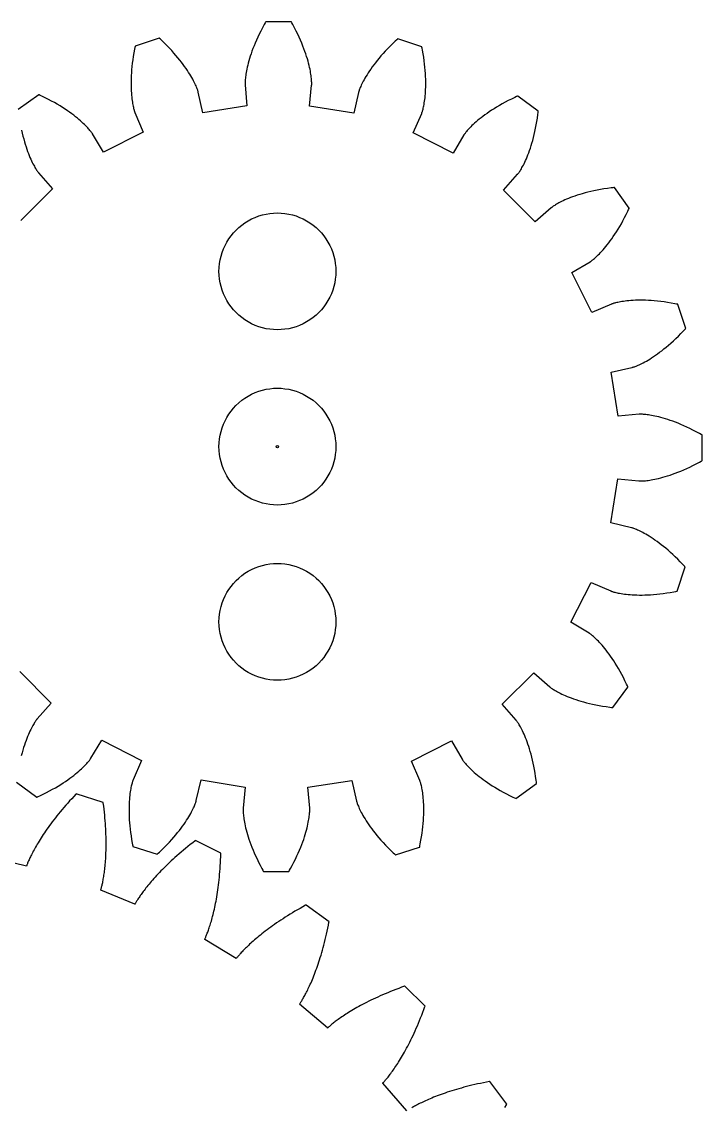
# Model space of a CAD drawing. Extents: x 1 to 210, y 26 to 294.
# Drawn here: x 151.6 to 209.9, y 173.9 to 266.9 of the extents above; entities that cross this region are included whole.
import ezdxf

# ---------------------------------------------------------------- set-up
doc = ezdxf.new("R2010")
doc.units = 0
for name, color, linetype in [('center', 7, 'CONTINUOUS'), ('circles', 7, 'CONTINUOUS'), ('gears', 7, 'CONTINUOUS')]:
    doc.layers.add(name, color=color, linetype=linetype)

msp = doc.modelspace()

# ---------------------------------------------------------------- linework, layer by layer
at = {"layer": 'center', "color": 7}
msp.add_lwpolyline([(173.623235, 230.489426)], close=True, dxfattribs=at)
for points in [[(173.430925, 230.489426), (173.430925, 230.542531), (173.473975, 230.585581), (173.52708, 230.585581)], [(173.52708, 230.393271), (173.473975, 230.393271), (173.430925, 230.436321), (173.430925, 230.489426)], [(173.52708, 230.585581), (173.580185, 230.585581), (173.623235, 230.542531), (173.623235, 230.489426)], [(173.623235, 230.489426), (173.623235, 230.436321), (173.580185, 230.393271), (173.52708, 230.393271)]]:
    msp.add_open_spline(points, degree=3, dxfattribs=at)
at = {"layer": 'circles', "color": 7}
for points in [[(178.5276, 245.488892)], [(178.52708, 230.489426)], [(178.5276, 215.488892)]]:
    msp.add_lwpolyline(points, close=True, dxfattribs=at)
for points in [[(171.0276, 249.819019), (172.574605, 250.712183), (174.480595, 250.712183), (176.0276, 249.819019)], [(168.5276, 245.488892), (168.5276, 247.27522), (169.480595, 248.925855), (171.0276, 249.819019)], [(176.0276, 249.819019), (177.574605, 248.925855), (178.5276, 247.27522), (178.5276, 245.488892)], [(171.0276, 241.158765), (169.480595, 242.051929), (168.5276, 243.702564), (168.5276, 245.488892)], [(178.5276, 245.488892), (178.5276, 243.702564), (177.574605, 242.051929), (176.0276, 241.158765)], [(176.0276, 241.158765), (174.480595, 240.265601), (172.574605, 240.265601), (171.0276, 241.158765)], [(171.02708, 234.819553), (172.574085, 235.712717), (174.480075, 235.712717), (176.02708, 234.819553)], [(168.52708, 230.489426), (168.52708, 232.275754), (169.480075, 233.926389), (171.02708, 234.819553)], [(176.02708, 234.819553), (177.574085, 233.926389), (178.52708, 232.275754), (178.52708, 230.489426)], [(171.02708, 226.159299), (169.480075, 227.052463), (168.52708, 228.703098), (168.52708, 230.489426)], [(178.52708, 230.489426), (178.52708, 228.703098), (177.574085, 227.052463), (176.02708, 226.159299)], [(176.02708, 226.159299), (174.480075, 225.266135), (172.574085, 225.266135), (171.02708, 226.159299)], [(171.0276, 219.819019), (172.574605, 220.712183), (174.480595, 220.712183), (176.0276, 219.819019)], [(168.5276, 215.488892), (168.5276, 217.27522), (169.480595, 218.925855), (171.0276, 219.819019)], [(176.0276, 219.819019), (177.574605, 218.925855), (178.5276, 217.27522), (178.5276, 215.488892)], [(171.0276, 211.158765), (169.480595, 212.051929), (168.5276, 213.702564), (168.5276, 215.488892)], [(178.5276, 215.488892), (178.5276, 213.702564), (177.574605, 212.051929), (176.0276, 211.158765)], [(176.0276, 211.158765), (174.480595, 210.265601), (172.574605, 210.265601), (171.0276, 211.158765)]]:
    msp.add_open_spline(points, degree=3, dxfattribs=at)
at = {"layer": 'gears', "color": 1}
for points in [[(151.19449, 201.771627), (152.95056, 200.488407), (152.95087, 200.488207), (152.95136, 200.488447), (152.95236, 200.488997), (152.95736, 200.490997), (152.96636, 200.494997), (152.98516, 200.502997), (153.05966, 200.536997), (153.20672, 200.605097), (153.49276, 200.742147), (153.76795, 200.879887), (154.03219, 201.018037), (154.28572, 201.156227), (154.52846, 201.294187), (154.76075, 201.431577), (154.98256, 201.567977), (155.19381, 201.703107), (155.39497, 201.836657), (155.58584, 201.968327), (155.76674, 202.097897), (155.93779, 202.224857), (156.09904, 202.348967), (156.25078, 202.470137), (156.39302, 202.587687), (156.52603, 202.701687), (156.64991, 202.811627), (156.76483, 202.917377), (156.87117, 203.018517), (156.96897, 203.114917), (157.05837, 203.206317), (157.13967, 203.292217), (157.21317, 203.372517), (157.27877, 203.447117), (157.33707, 203.515517), (157.38827, 203.577717), (157.43237, 203.633217), (157.46977, 203.682117), (157.50067, 203.724117), (157.52537, 203.758817), (157.54407, 203.786117), (157.55717, 203.805817), (157.56517, 203.817817), (158.49656, 205.373897), (161.89625, 203.629927), (161.17552, 201.965687), (161.17052, 201.952387), (161.16252, 201.930287), (161.15112, 201.899187), (161.13732, 201.858787), (161.12122, 201.809187), (161.10332, 201.750287), (161.08382, 201.682087), (161.06322, 201.604387), (161.04152, 201.516987), (161.01932, 201.420087), (160.99682, 201.313557), (160.97432, 201.197397), (160.95242, 201.071457), (160.93102, 200.935887), (160.91092, 200.790557), (160.89212, 200.635497), (160.87512, 200.470657), (160.86002, 200.296247), (160.84732, 200.112047), (160.83732, 199.918187), (160.83032, 199.714717), (160.82732, 199.501847), (160.82765, 199.279347), (160.83165, 199.047437), (160.84065, 198.806237), (160.85415, 198.555647), (160.87265, 198.296007), (160.89655, 198.027267), (160.92615, 197.749507), (160.96175, 197.463047), (161.00365, 197.167817), (161.05225, 196.86393), (161.10785, 196.55171), (161.13835, 196.39248), (161.15425, 196.31208), (161.15825, 196.29178), (161.16025, 196.28148), (161.16125, 196.27648), (161.16157, 196.27548), (161.16171, 196.27483), (161.16203, 196.27463), (163.22863, 195.59682), (163.22892, 195.59676), (163.22948, 195.59729), (163.23037, 195.59816), (163.23437, 195.60216), (163.24237, 195.60916), (163.25757, 195.62306), (163.31807, 195.67836), (163.43686, 195.78865), (163.66659, 196.00734), (163.88566, 196.22337), (164.09429, 196.43639), (164.29267, 196.64617), (164.481, 196.85236), (164.65948, 197.054717), (164.82816, 197.252997), (164.98752, 197.446897), (165.13739, 197.635967), (165.27828, 197.820317), (165.41033, 197.999297), (165.53381, 198.172987), (165.64883, 198.340847), (165.75564, 198.502957), (165.85454, 198.658807), (165.94584, 198.808237), (166.02974, 198.951117), (166.10634, 199.087227), (166.17624, 199.216287), (166.23944, 199.338157), (166.29634, 199.452637), (166.34704, 199.559517), (166.39214, 199.658617), (166.43154, 199.749917), (166.46584, 199.833117), (166.49524, 199.908017), (166.51994, 199.974517), (166.54044, 200.032617), (166.55694, 200.081917), (166.56974, 200.122617), (166.57874, 200.154317), (166.58474, 200.177117), (166.58874, 200.190917), (166.9937, 201.958727), (170.76581, 201.350567), (170.59467, 199.545087), (170.59376, 199.530887), (170.59276, 199.507187), (170.59176, 199.474087), (170.59113, 199.431487), (170.5913, 199.379287), (170.5923, 199.317887), (170.5953, 199.246887), (170.5993, 199.166487), (170.6053, 199.076687), (170.6143, 198.977687), (170.6258, 198.869517), (170.6405, 198.752027), (170.6584, 198.625507), (170.6801, 198.490047), (170.7057, 198.345457), (170.7358, 198.192237), (170.7705, 198.030277), (170.8101, 197.859647), (170.8551, 197.680597), (170.9056, 197.493157), (170.962, 197.297677), (171.0247, 197.094107), (171.0937, 196.88262), (171.1695, 196.66341), (171.2525, 196.43673), (171.3427, 196.2026), (171.4406, 195.96135), (171.54642, 195.71319), (171.66041, 195.4582), (171.78277, 195.19666), (171.91397, 194.92896), (172.05402, 194.65497), (172.20336, 194.3752), (172.28156, 194.23311), (172.32146, 194.16161), (172.33156, 194.14371), (172.33656, 194.13471), (172.33956, 194.13071), (172.34021, 194.12971), (172.34048, 194.1291), (172.34077, 194.12902), (174.51577, 194.12302), (174.51613, 194.12324), (174.51643, 194.12371), (174.51699, 194.12465), (174.51999, 194.12965), (174.52499, 194.13865), (174.53519, 194.15645), (174.57549, 194.22765), (174.65449, 194.36931), (174.80529, 194.64831), (174.94698, 194.92135), (175.07954, 195.18856), (175.20336, 195.44934), (175.31887, 195.70366), (175.426, 195.95123), (175.5252, 196.192), (175.6168, 196.42551), (175.701, 196.65183), (175.7781, 196.8706), (175.8484, 197.081607), (175.912, 197.284897), (175.9695, 197.480177), (176.021, 197.667217), (176.067, 197.845977), (176.1076, 198.016337), (176.1432, 198.178267), (176.1741, 198.331277), (176.2006, 198.475587), (176.2231, 198.611127), (176.2417, 198.737567), (176.257, 198.854847), (176.269, 198.962997), (176.278, 199.061997), (176.285, 199.151697), (176.29, 199.232097), (176.293, 199.302997), (176.294, 199.364497), (176.29441, 199.416497), (176.29394, 199.459097), (176.29306, 199.492197), (176.29206, 199.515797), (176.29109, 199.529897), (176.13006, 201.336327), (179.90544, 201.923607), (180.30057, 200.153597), (180.30357, 200.139897), (180.30957, 200.116997), (180.31857, 200.085197), (180.33107, 200.044497), (180.34727, 199.994997), (180.36747, 199.936897), (180.39187, 199.870197), (180.42087, 199.794997), (180.45467, 199.711697), (180.49367, 199.620197), (180.53807, 199.520897), (180.58827, 199.413657), (180.64447, 199.298927), (180.70697, 199.176787), (180.77597, 199.047297), (180.85187, 198.910797), (180.93497, 198.767377), (181.02537, 198.617437), (181.12347, 198.461087), (181.22947, 198.298367), (181.34353, 198.129867), (181.46593, 197.955627), (181.59704, 197.775737), (181.73687, 197.590767), (181.88583, 197.400757), (182.04397, 197.206047), (182.21166, 197.006807), (182.38894, 196.80348), (182.57616, 196.59628), (182.77343, 196.38536), (182.9808, 196.17113), (183.19871, 195.95396), (183.42714, 195.734), (183.54543, 195.62309), (183.60553, 195.56739), (183.62073, 195.55349), (183.62773, 195.54649), (183.63173, 195.54349), (183.63261, 195.5426), (183.63311, 195.54217), (183.63339, 195.54209), (185.70381, 196.20855), (185.70404, 196.20874), (185.70418, 196.20931), (185.7044, 196.21029), (185.7054, 196.21529), (185.7074, 196.22539), (185.7114, 196.24559), (185.7278, 196.32599), (185.7591, 196.48493), (185.8163, 196.79685), (185.8666, 197.100447), (185.9101, 197.395497), (185.9473, 197.681817), (185.9785, 197.959317), (186.0039, 198.227967), (186.0239, 198.487527), (186.0388, 198.737937), (186.049, 198.979047), (186.055, 199.211017), (186.057, 199.433397), (186.055, 199.646387), (186.049, 199.849947), (186.04, 200.043707), (186.0284, 200.228047), (186.0144, 200.402607), (185.9982, 200.567487), (185.9804, 200.722637), (185.9609, 200.868067), (185.9404, 201.003777), (185.9192, 201.129837), (185.8974, 201.246167), (185.8755, 201.352827), (185.8538, 201.449727), (185.8326, 201.537127), (185.8124, 201.615027), (185.7933, 201.683427), (185.7757, 201.742327), (185.76, 201.792027), (185.7464, 201.832327), (185.7354, 201.863627), (185.7274, 201.885727), (185.7224, 201.898927), (185.01099, 203.567167), (188.42013, 205.292347), (189.34297, 203.731087), (189.35097, 203.718987), (189.36377, 203.699087), (189.38237, 203.671687), (189.40697, 203.636887), (189.43767, 203.594787), (189.47477, 203.545787), (189.51857, 203.489887), (189.56927, 203.427487), (189.62717, 203.358587), (189.69257, 203.283687), (189.76557, 203.202787), (189.84637, 203.116487), (189.93537, 203.024687), (190.03267, 202.927787), (190.13835, 202.825997), (190.25277, 202.719657), (190.37601, 202.609067), (190.50842, 202.494387), (190.64994, 202.375927), (190.80104, 202.254057), (190.96155, 202.128847), (191.13188, 202.000967), (191.31213, 201.870557), (191.50227, 201.737737), (191.70257, 201.603117), (191.91329, 201.466757), (192.13418, 201.329147), (192.36574, 201.190537), (192.60774, 201.051267), (192.86052, 200.911687), (193.12401, 200.772067), (193.3984, 200.632847), (193.68365, 200.494147), (193.83038, 200.425247), (193.90478, 200.390947), (193.92358, 200.382947), (193.93258, 200.378947), (193.93758, 200.375947), (193.93858, 200.375397), (193.93918, 200.375127), (193.93941, 200.375307), (195.70256, 201.648877), (195.70278, 201.649057), (195.70277, 201.649737), (195.70258, 201.650737), (195.70196, 201.655737), (195.70096, 201.665937), (195.69896, 201.686437), (195.68996, 201.767837), (195.67056, 201.928737), (195.62856, 202.243057), (195.58256, 202.547277), (195.53296, 202.841307), (195.47976, 203.125197), (195.42376, 203.398697), (195.36486, 203.662057), (195.30366, 203.915007), (195.24046, 204.157907), (195.17556, 204.390397), (195.10926, 204.612667), (195.04196, 204.824697), (194.97416, 205.026557), (194.90586, 205.218297), (194.83766, 205.400017), (194.76966, 205.571627), (194.70236, 205.733367), (194.63606, 205.885147), (194.57106, 206.027197), (194.50766, 206.159557), (194.44626, 206.282337), (194.38706, 206.395597), (194.33036, 206.499547), (194.27666, 206.594247), (194.22596, 206.679647), (194.17886, 206.756347), (194.13556, 206.824247), (194.09616, 206.883347), (194.06126, 206.934047), (194.03096, 206.976347), (194.00556, 207.010547), (193.98546, 207.036847), (193.97066, 207.055347), (193.96166, 207.066447), (192.76955, 208.433127), (195.47872, 211.127387), (196.83892, 209.927667), (196.84972, 209.918667), (196.86822, 209.903867), (196.89432, 209.883567), (196.92832, 209.857967), (196.97052, 209.827567), (197.02092, 209.792267), (197.07992, 209.752667), (197.14742, 209.708867), (197.22382, 209.661267), (197.30912, 209.610167), (197.40352, 209.555867), (197.50709, 209.498667), (197.62009, 209.438767), (197.74253, 209.376567), (197.87448, 209.312467), (198.01619, 209.246667), (198.16752, 209.179667), (198.32887, 209.111467), (198.50012, 209.042567), (198.6815, 208.973267), (198.8728, 208.903867), (199.07431, 208.834767), (199.28598, 208.766467), (199.50791, 208.698867), (199.74009, 208.632767), (199.9825, 208.568067), (200.23517, 208.505467), (200.49818, 208.445167), (200.77143, 208.387567), (201.05499, 208.332867), (201.34868, 208.281467), (201.65263, 208.233767), (201.9668, 208.190167), (202.12759, 208.169467), (202.20899, 208.159467), (202.22929, 208.157467), (202.23959, 208.156467), (202.24459, 208.155857), (202.24559, 208.155727), (202.24626, 208.155737), (202.24649, 208.155917), (203.52972, 209.911997), (203.52991, 209.912307), (203.52967, 209.912797), (203.52911, 209.913797), (203.52711, 209.917797), (203.52311, 209.927797), (203.51511, 209.946697), (203.48111, 210.021197), (203.41301, 210.168247), (203.27596, 210.454297), (203.13821, 210.729477), (203.00006, 210.993727), (202.86187, 211.247257), (202.72391, 211.489997), (202.58652, 211.722297), (202.45012, 211.944097), (202.315, 212.155347), (202.18144, 212.356497), (202.04978, 212.547367), (201.9202, 212.728287), (201.79324, 212.899327), (201.66913, 213.060577), (201.54797, 213.212317), (201.43041, 213.354557), (201.31641, 213.487567), (201.20648, 213.611447), (201.10071, 213.726377), (200.99958, 213.832677), (200.90318, 213.930477), (200.81178, 214.019877), (200.72588, 214.101177), (200.64548, 214.174777), (200.57088, 214.240477), (200.50238, 214.298777), (200.44008, 214.349877), (200.38458, 214.393977), (200.33568, 214.431377), (200.29368, 214.462277), (200.25908, 214.486977), (200.23168, 214.505677), (200.21198, 214.518777), (200.19998, 214.525777), (198.6439, 215.457167), (200.38786, 218.856857), (202.05212, 218.136137), (202.06532, 218.130137), (202.08732, 218.121137), (202.11842, 218.109437), (202.15872, 218.095637), (202.20822, 218.079637), (202.26712, 218.061737), (202.33532, 218.042237), (202.41312, 218.021637), (202.50052, 218.000037), (202.59732, 217.977837), (202.70385, 217.955337), (202.82, 217.932737), (202.94596, 217.911037), (203.08148, 217.889237), (203.22684, 217.869337), (203.3819, 217.850537), (203.54671, 217.833337), (203.7211, 217.818037), (203.90533, 217.805637), (204.09919, 217.795637), (204.30267, 217.788637), (204.51554, 217.785637), (204.73803, 217.785917), (204.96993, 217.789917), (205.21113, 217.798917), (205.46173, 217.812417), (205.72137, 217.830917), (205.9901, 217.854817), (206.26787, 217.884417), (206.55433, 217.920017), (206.84955, 217.962017), (207.15345, 218.010617), (207.46567, 218.066217), (207.6249, 218.096717), (207.7053, 218.112617), (207.7255, 218.116617), (207.7355, 218.118617), (207.7405, 218.119617), (207.7415, 218.119907), (207.74214, 218.120057), (207.74234, 218.120367), (208.42015, 220.186977), (208.42022, 220.187257), (208.41969, 220.187817), (208.41882, 220.188707), (208.41482, 220.191707), (208.40782, 220.199707), (208.39382, 220.214907), (208.33862, 220.275407), (208.22833, 220.394197), (208.00965, 220.623937), (207.79361, 220.843007), (207.58058, 221.051637), (207.3708, 221.250007), (207.16461, 221.438347), (206.96224, 221.616827), (206.76396, 221.785507), (206.57007, 221.944867), (206.381, 222.094727), (206.19665, 222.235617), (206.01767, 222.367677), (205.84398, 222.491147), (205.67611, 222.606127), (205.51401, 222.712977), (205.35816, 222.811877), (205.20873, 222.903277), (205.06585, 222.987177), (204.92974, 223.063677), (204.8007, 223.133577), (204.67883, 223.196777), (204.56433, 223.253577), (204.45746, 223.304277), (204.35836, 223.349377), (204.26716, 223.388777), (204.18396, 223.423077), (204.10906, 223.452377), (204.04256, 223.477177), (203.98446, 223.497677), (203.93506, 223.514177), (203.89436, 223.526977), (203.86266, 223.536977), (203.83986, 223.543977), (203.82606, 223.547977), (202.05825, 223.952937), (202.66642, 227.725047), (204.47189, 227.553887), (204.48609, 227.552987), (204.50989, 227.552237), (204.54299, 227.551407), (204.58559, 227.550477), (204.63769, 227.550457), (204.69909, 227.551367), (204.77009, 227.554367), (204.85049, 227.558367), (204.94029, 227.564367), (205.03929, 227.573367), (205.14746, 227.584967), (205.26495, 227.599667), (205.39147, 227.617567), (205.52692, 227.639267), (205.67152, 227.664967), (205.82475, 227.695167), (205.98672, 227.729867), (206.15734, 227.769367), (206.33639, 227.814367), (206.52382, 227.864867), (206.7193, 227.921267), (206.92288, 227.983967), (207.13437, 228.052967), (207.35358, 228.128767), (207.58026, 228.211767), (207.8144, 228.301967), (208.05565, 228.399867), (208.3038, 228.505687), (208.5588, 228.619677), (208.82034, 228.742037), (209.08803, 228.873227), (209.36202, 229.013287), (209.6418, 229.162627), (209.78388, 229.240827), (209.85538, 229.280727), (209.87328, 229.290827), (209.88228, 229.295827), (209.88628, 229.298827), (209.88728, 229.299477), (209.8879, 229.299747), (209.88797, 229.300037), (209.89397, 231.475047), (209.89375, 231.475397), (209.89328, 231.475697), (209.89228, 231.476267), (209.88728, 231.479267), (209.87828, 231.484267), (209.86038, 231.494367), (209.78918, 231.534767), (209.64752, 231.613767), (209.36852, 231.764567), (209.09548, 231.906267), (208.82827, 232.038817), (208.56748, 232.162597), (208.31316, 232.278067), (208.06559, 232.385207), (207.82483, 232.484407), (207.59131, 232.576007), (207.36499, 232.660207), (207.14623, 232.737307), (206.93521, 232.807607), (206.73193, 232.871207), (206.53664, 232.928807), (206.34961, 232.980307), (206.17085, 233.026407), (206.00048, 233.067007), (205.83856, 233.102607), (205.68554, 233.133507), (205.54128, 233.160407), (205.40577, 233.183207), (205.27935, 233.201907), (205.16212, 233.217607), (205.05397, 233.229707), (204.95497, 233.239707), (204.86537, 233.246707), (204.78507, 233.251707), (204.71417, 233.254707), (204.65257, 233.255707), (204.60047, 233.255727), (204.55787, 233.255647), (204.52467, 233.254647), (204.50107, 233.253647), (204.48687, 233.252647), (202.68045, 233.091617), (202.09317, 236.867007), (203.86319, 237.262137), (203.87689, 237.265137), (203.89979, 237.271137), (203.93159, 237.280137), (203.97229, 237.292637), (204.02179, 237.308837), (204.07989, 237.328937), (204.14659, 237.353337), (204.22169, 237.382337), (204.30499, 237.416137), (204.39649, 237.455137), (204.49579, 237.499537), (204.60304, 237.549737), (204.71776, 237.605937), (204.8399, 237.668437), (204.96938, 237.737437), (205.10588, 237.813237), (205.2493, 237.896337), (205.39923, 237.986737), (205.55558, 238.084837), (205.7183, 238.190827), (205.88681, 238.304887), (206.06104, 238.427277), (206.24093, 238.558397), (206.42591, 238.698227), (206.6159, 238.847187), (206.81063, 239.005327), (207.00986, 239.173007), (207.21319, 239.350297), (207.42039, 239.537517), (207.63132, 239.734787), (207.84555, 239.942157), (208.06272, 240.160067), (208.28268, 240.388507), (208.39359, 240.506787), (208.44929, 240.566987), (208.46329, 240.582187), (208.47029, 240.589187), (208.47329, 240.593187), (208.47418, 240.594067), (208.47461, 240.594567), (208.47468, 240.594857), (207.80822, 242.665267), (207.80804, 242.665497), (207.80746, 242.665637), (207.80646, 242.665897), (207.80146, 242.666897), (207.79136, 242.668897), (207.77116, 242.672897), (207.69076, 242.689297), (207.53182, 242.720697), (207.21989, 242.777897), (206.91629, 242.828197), (206.62123, 242.871597), (206.33493, 242.908997), (206.05744, 242.940297), (205.78877, 242.965497), (205.52921, 242.985497), (205.27879, 243.000297), (205.03769, 243.010397), (204.80571, 243.016397), (204.58333, 243.018397), (204.37035, 243.016397), (204.16678, 243.010397), (203.97302, 243.001397), (203.78869, 242.989797), (203.61412, 242.975797), (203.44926, 242.959597), (203.29411, 242.941797), (203.14867, 242.922397), (203.01296, 242.901797), (202.88689, 242.880497), (202.77057, 242.858697), (202.6639, 242.836797), (202.5669, 242.815197), (202.4795, 242.794097), (202.4016, 242.773897), (202.3332, 242.754897), (202.2742, 242.737297), (202.2246, 242.721597), (202.1843, 242.707997), (202.153, 242.696897), (202.1309, 242.688897), (202.1177, 242.682897), (200.44947, 241.971477), (198.72428, 245.380617), (200.28554, 246.303457), (200.29754, 246.311457), (200.31744, 246.324357), (200.34484, 246.342857), (200.37964, 246.367457), (200.42174, 246.398057), (200.47074, 246.435157), (200.52674, 246.478957), (200.58914, 246.529557), (200.65794, 246.587457), (200.73284, 246.652857), (200.81374, 246.725757), (200.90004, 246.806557), (200.99184, 246.895557), (201.08874, 246.992857), (201.19053, 247.098547), (201.29688, 247.212957), (201.4075, 247.336197), (201.52216, 247.468597), (201.64062, 247.610127), (201.7625, 247.761227), (201.8877, 247.921737), (202.01558, 248.092067), (202.146, 248.272327), (202.27882, 248.462457), (202.41343, 248.662757), (202.54979, 248.873477), (202.6874, 249.094367), (202.82602, 249.325927), (202.96529, 249.567927), (203.10486, 249.820707), (203.24448, 250.084197), (203.3837, 250.358587), (203.5224, 250.643837), (203.5913, 250.790567), (203.6257, 250.864867), (203.6347, 250.883567), (203.6387, 250.893567), (203.6407, 250.898567), (203.64121, 250.899517), (203.64149, 250.900117), (203.6413, 250.900347), (202.36773, 252.663497), (202.36754, 252.663717), (202.36687, 252.663707), (202.36587, 252.663547), (202.36087, 252.663137), (202.35067, 252.662307), (202.33017, 252.659307), (202.24877, 252.650307), (202.08787, 252.631007), (201.77355, 252.589107), (201.46934, 252.543207), (201.1753, 252.493507), (200.89141, 252.440307), (200.61791, 252.384207), (200.35455, 252.325207), (200.10159, 252.264007), (199.8587, 252.200807), (199.62623, 252.135907), (199.40396, 252.069707), (199.19193, 252.002507), (198.99006, 251.934707), (198.79832, 251.866407), (198.6166, 251.798107), (198.44499, 251.730107), (198.28326, 251.662807), (198.13146, 251.596507), (197.98943, 251.531507), (197.85707, 251.468107), (197.73428, 251.406707), (197.62102, 251.347507), (197.51711, 251.290807), (197.42241, 251.237207), (197.33691, 251.186507), (197.26021, 251.139407), (197.19231, 251.096107), (197.13321, 251.056807), (197.08261, 251.021907), (197.04031, 250.991607), (197.00611, 250.966207), (196.97981, 250.946107), (196.96131, 250.931207), (196.95031, 250.922207), (195.58362, 249.730087), (192.88937, 252.439267), (194.08909, 253.799457), (194.09809, 253.810257), (194.11299, 253.828757), (194.13329, 253.854857), (194.15889, 253.888957), (194.18929, 253.931157), (194.22449, 253.981657), (194.26409, 254.040657), (194.30789, 254.108157), (194.35549, 254.184557), (194.40649, 254.269857), (194.46079, 254.364257), (194.51789, 254.467837), (194.57779, 254.580827), (194.63989, 254.703277), (194.70399, 254.835237), (194.76979, 254.976937), (194.83689, 255.128267), (194.90509, 255.289607), (194.97399, 255.460857), (195.04329, 255.642247), (195.11269, 255.833547), (195.18169, 256.035047), (195.25009, 256.246727), (195.31769, 256.468657), (195.38379, 256.700827), (195.44839, 256.943247), (195.51099, 257.195917), (195.57129, 257.458927), (195.62889, 257.732177), (195.68349, 258.015737), (195.73489, 258.309427), (195.78249, 258.613377), (195.82609, 258.927557), (195.84639, 259.088387), (195.85639, 259.169787), (195.85839, 259.190187), (195.85939, 259.200487), (195.85998, 259.205487), (195.86008, 259.206487), (195.86006, 259.207157), (195.85988, 259.207387), (194.10381, 260.490607), (194.10349, 260.490807), (194.103, 260.490567), (194.102, 260.490017), (194.097, 260.488017), (194.088, 260.484017), (194.0691, 260.476017), (193.9945, 260.442017), (193.84745, 260.374017), (193.5614, 260.236957), (193.28622, 260.099217), (193.02197, 259.961067), (192.76844, 259.822877), (192.52571, 259.684917), (192.29341, 259.547537), (192.07161, 259.411127), (191.86036, 259.275997), (191.6592, 259.142447), (191.46833, 259.010777), (191.28743, 258.881217), (191.11638, 258.754247), (190.95513, 258.630137), (190.80339, 258.508967), (190.66114, 258.391417), (190.52814, 258.277417), (190.40425, 258.167477), (190.28933, 258.061727), (190.183, 257.960587), (190.0852, 257.864187), (189.9958, 257.772787), (189.9145, 257.686887), (189.8409, 257.606487), (189.7753, 257.531887), (189.717, 257.463487), (189.6658, 257.401287), (189.6217, 257.345687), (189.5843, 257.296787), (189.5534, 257.254787), (189.5287, 257.220087), (189.51, 257.192787), (189.4969, 257.173087), (189.4889, 257.161087), (188.55751, 255.605007), (185.15782, 257.348977), (185.87854, 259.013227), (185.88354, 259.026527), (185.89154, 259.048627), (185.90294, 259.079727), (185.91674, 259.120127), (185.93284, 259.169727), (185.95074, 259.228627), (185.97024, 259.296827), (185.99084, 259.374527), (186.01254, 259.461927), (186.03474, 259.558827), (186.05724, 259.665357), (186.07974, 259.781517), (186.10164, 259.907457), (186.12304, 260.043027), (186.14314, 260.188357), (186.16194, 260.343417), (186.17894, 260.508257), (186.19404, 260.682667), (186.20674, 260.866867), (186.21674, 261.060727), (186.22374, 261.264197), (186.22674, 261.477077), (186.22641, 261.699577), (186.22241, 261.931477), (186.21341, 262.172677), (186.19991, 262.423267), (186.18141, 262.682907), (186.15751, 262.951647), (186.12791, 263.229417), (186.09231, 263.515867), (186.05041, 263.811097), (186.00181, 264.114987), (185.94621, 264.427207), (185.91571, 264.586447), (185.89981, 264.666847), (185.89581, 264.687147), (185.89381, 264.697447), (185.89281, 264.702447), (185.89249, 264.703447), (185.89235, 264.704097), (185.89204, 264.704297), (183.82544, 265.382107), (183.82515, 265.382177), (183.82459, 265.381647), (183.8237, 265.380777), (183.8197, 265.376777), (183.8117, 265.369777), (183.7965, 265.355877), (183.736, 265.300577), (183.61721, 265.190287), (183.38748, 264.971597), (183.1684, 264.755557), (182.95977, 264.542537), (182.7614, 264.332757), (182.57306, 264.126567), (182.39458, 263.924197), (182.2259, 263.725917), (182.06654, 263.532017), (181.91668, 263.342957), (181.77579, 263.158607), (181.64373, 262.979617), (181.52025, 262.805927), (181.40524, 262.638067), (181.29842, 262.475957), (181.19952, 262.320117), (181.10812, 262.170677), (181.02422, 262.027797), (180.94762, 261.891697), (180.87772, 261.762637), (180.81452, 261.640767), (180.75772, 261.526277), (180.70702, 261.419407), (180.66192, 261.320307), (180.62252, 261.229007), (180.58822, 261.145807), (180.55882, 261.070907), (180.53412, 261.004407), (180.51362, 260.946307), (180.49712, 260.897007), (180.48432, 260.856307), (180.47532, 260.824607), (180.46932, 260.801807), (180.46532, 260.788007), (180.06036, 259.020197), (176.28826, 259.628367), (176.4594, 261.433847), (176.46031, 261.448047), (176.46131, 261.471747), (176.46231, 261.504847), (176.46294, 261.547447), (176.46286, 261.599647), (176.46186, 261.661047), (176.45886, 261.732047), (176.45486, 261.812347), (176.44886, 261.902147), (176.43986, 262.001147), (176.42836, 262.109317), (176.41366, 262.226807), (176.39576, 262.353327), (176.37406, 262.488787), (176.34846, 262.633377), (176.31836, 262.786597), (176.28366, 262.948567), (176.24406, 263.119197), (176.19906, 263.298247), (176.14856, 263.485677), (176.09216, 263.681157), (176.02946, 263.884727), (175.96046, 264.096227), (175.88466, 264.315427), (175.80166, 264.542117), (175.71146, 264.776257), (175.61356, 265.017497), (175.50775, 265.265657), (175.39375, 265.520647), (175.27139, 265.782187), (175.1402, 266.049887), (175.00015, 266.323877), (174.8508, 266.603657), (174.7726, 266.745737), (174.7327, 266.817237), (174.7226, 266.835137), (174.7176, 266.844137), (174.7146, 266.848137), (174.71396, 266.849137), (174.71368, 266.849747), (174.7134, 266.849827), (172.53839, 266.855827), (172.53803, 266.855607), (172.53773, 266.855137), (172.53718, 266.854197), (172.53418, 266.849197), (172.52918, 266.840197), (172.51898, 266.822397), (172.47868, 266.751197), (172.39968, 266.609547), (172.24888, 266.330547), (172.10719, 266.057497), (171.97463, 265.790297), (171.8508, 265.529507), (171.73529, 265.275187), (171.62816, 265.027617), (171.52896, 264.786847), (171.43746, 264.553337), (171.35326, 264.327017), (171.27616, 264.108237), (171.20586, 263.897227), (171.14226, 263.693937), (171.08476, 263.498657), (171.03326, 263.311617), (170.98726, 263.132857), (170.94666, 262.962497), (170.91106, 262.800567), (170.88016, 262.647557), (170.85366, 262.503247), (170.83116, 262.367707), (170.81256, 262.241267), (170.79726, 262.123987), (170.78526, 262.015837), (170.77626, 261.916837), (170.76926, 261.827137), (170.76426, 261.746737), (170.76126, 261.675837), (170.76026, 261.614237), (170.75985, 261.562237), (170.76032, 261.519637), (170.7612, 261.486537), (170.7622, 261.462937), (170.76318, 261.448837), (170.92421, 259.642417), (167.14882, 259.055137), (166.75369, 260.825147), (166.75069, 260.838847), (166.74469, 260.861747), (166.73569, 260.893547), (166.72319, 260.934247), (166.70699, 260.983747), (166.68679, 261.041847), (166.66239, 261.108547), (166.63339, 261.183747), (166.59959, 261.267047), (166.56059, 261.358447), (166.51619, 261.457747), (166.46599, 261.564997), (166.40979, 261.679727), (166.34729, 261.801857), (166.27829, 261.931347), (166.20239, 262.067857), (166.11929, 262.211277), (166.02889, 262.361207), (165.93079, 262.517557), (165.8248, 262.680277), (165.71073, 262.848777), (165.58834, 263.023017), (165.45723, 263.202907), (165.31739, 263.387877), (165.16844, 263.577887), (165.0103, 263.772597), (164.84261, 263.971837), (164.66533, 264.175167), (164.4781, 264.382367), (164.28083, 264.593297), (164.07347, 264.807527), (163.85555, 265.024697), (163.62712, 265.244657), (163.50884, 265.355577), (163.44874, 265.411277), (163.43354, 265.425177), (163.42654, 265.432177), (163.42254, 265.435177), (163.42166, 265.436067), (163.42116, 265.436497), (163.42087, 265.436577), (161.35046, 264.770117), (161.35023, 264.769927), (161.35009, 264.769357), (161.34986, 264.768377), (161.34886, 264.763377), (161.34686, 264.753277), (161.34286, 264.733077), (161.32646, 264.652777), (161.29516, 264.493817), (161.23796, 264.181897), (161.18766, 263.878297), (161.14416, 263.583247), (161.10696, 263.296927), (161.07576, 263.019427), (161.05036, 262.750787), (161.03036, 262.491217), (161.01546, 262.240807), (161.00526, 261.999697), (160.99926, 261.767727), (160.99726, 261.545347), (160.99926, 261.332357), (161.00526, 261.128797), (161.01426, 260.935037), (161.02586, 260.750697), (161.03986, 260.576137), (161.05606, 260.411267), (161.07386, 260.256107), (161.09336, 260.110677), (161.11386, 259.974967), (161.13506, 259.848907), (161.15686, 259.732577), (161.17876, 259.625917), (161.20036, 259.529017), (161.22156, 259.441617), (161.24176, 259.363717), (161.26086, 259.295317), (161.27846, 259.236417), (161.29416, 259.186817), (161.30776, 259.146417), (161.31886, 259.115117), (161.32686, 259.093017), (161.33186, 259.079817), (162.04328, 257.411587), (158.63414, 255.686397), (157.7113, 257.247657), (157.7033, 257.259657), (157.6905, 257.279557), (157.6719, 257.306957), (157.6473, 257.341757), (157.6166, 257.383857), (157.5795, 257.432857), (157.5357, 257.488757), (157.485, 257.551257), (157.4271, 257.620057), (157.3617, 257.694957), (157.2887, 257.775857), (157.2079, 257.862157), (157.1189, 257.953957), (157.0216, 258.050857), (156.91592, 258.152657), (156.8015, 258.258987), (156.67826, 258.369577), (156.54585, 258.484257), (156.40433, 258.602717), (156.25323, 258.724587), (156.09271, 258.849797), (155.92238, 258.977677), (155.74213, 259.108087), (155.55199, 259.240907), (155.3517, 259.375527), (155.14098, 259.511887), (154.92008, 259.649497), (154.68853, 259.788107), (154.44653, 259.927377), (154.19375, 260.066957), (153.93025, 260.206577), (153.65587, 260.345797), (153.37062, 260.484497), (153.22389, 260.553397), (153.14949, 260.587697), (153.13069, 260.595697), (153.12169, 260.599697), (153.11669, 260.602697), (153.11569, 260.603237), (153.11509, 260.603517), (153.11486, 260.603327), (151.35171, 259.329767)], [(151.6305, 257.579947), (151.6894, 257.316577), (151.7506, 257.063627), (151.8138, 256.820727), (151.8787, 256.588247), (151.945, 256.365967), (152.0123, 256.153947), (152.0801, 255.952077), (152.1484, 255.760337), (152.2166, 255.578617), (152.2846, 255.407007), (152.3519, 255.245277), (152.4182, 255.093487), (152.4832, 254.951447), (152.5466, 254.819087), (152.608, 254.696297), (152.6672, 254.583037), (152.7239, 254.479097), (152.7776, 254.384397), (152.8283, 254.298997), (152.8754, 254.222297), (152.9187, 254.154397), (152.9581, 254.095197), (152.993, 254.044497), (153.0233, 254.002197), (153.0487, 253.967997), (153.0688, 253.941697), (153.0836, 253.923197), (153.0926, 253.912097), (154.28472, 252.545407), (151.57555, 249.851157)], [(151.47075, 211.248917), (154.165, 208.539737), (152.96528, 207.179547), (152.95628, 207.168747), (152.94138, 207.150247), (152.92108, 207.124147), (152.89548, 207.090047), (152.86508, 207.047847), (152.82988, 206.997347), (152.79028, 206.938347), (152.74648, 206.870847), (152.69888, 206.794447), (152.64788, 206.709147), (152.59358, 206.614747), (152.53648, 206.511177), (152.47658, 206.398177), (152.41448, 206.275727), (152.35038, 206.143767), (152.28458, 206.002067), (152.21748, 205.850737), (152.14928, 205.689397), (152.08038, 205.518147), (152.01108, 205.336757), (151.94168, 205.145457), (151.87268, 204.943957), (151.80428, 204.732277), (151.73668, 204.510357), (151.67058, 204.278177), (151.60598, 204.035767)], [(184.60873, 173.64209), (182.56327, 176.01919), (182.56027, 176.03059), (182.59127, 176.06319), (182.62537, 176.09979), (182.66227, 176.13989), (182.70197, 176.18409), (182.74457, 176.23209), (182.78957, 176.28409), (182.83727, 176.34009), (182.88767, 176.40009), (182.94047, 176.46419), (182.99577, 176.53239), (183.05327, 176.60489), (183.11317, 176.68149), (183.17537, 176.76249), (183.23957, 176.84769), (183.30587, 176.93729), (183.37417, 177.03129), (183.44437, 177.12989), (183.51657, 177.23292), (183.59047, 177.34036), (183.66597, 177.45254), (183.74317, 177.56924), (183.82187, 177.69051), (183.90227, 177.81656), (183.98387, 177.94735), (184.06687, 178.08281), (184.15107, 178.22302), (184.23637, 178.3682), (184.32277, 178.51808), (184.41017, 178.67289), (184.49857, 178.83244), (184.58777, 178.99717), (184.67777, 179.16673), (184.76847, 179.34122), (184.85977, 179.5209), (184.95147, 179.70541), (185.04367, 179.89506), (185.13637, 180.08971), (185.22937, 180.28951), (185.32247, 180.49445), (185.41567, 180.70449), (185.50907, 180.91967), (185.60227, 181.14), (185.69527, 181.36563), (185.78807, 181.59622), (185.88067, 181.83222), (185.97297, 182.07339), (186.06467, 182.31968), (186.15577, 182.57138), (186.16717, 182.60328), (186.16745, 182.60428), (186.16747, 182.60457), (184.44621, 184.3131), (184.44591, 184.31311), (184.44494, 184.31268), (184.41284, 184.30148), (184.15959, 184.21078), (183.91151, 184.11958), (183.66877, 184.02788), (183.43114, 183.93578), (183.19888, 183.84348), (182.97184, 183.75088), (182.75011, 183.65818), (182.53344, 183.56548), (182.32197, 183.47268), (182.11575, 183.38018), (181.91454, 183.28778), (181.71848, 183.19558), (181.52763, 183.10388), (181.34186, 183.01248), (181.16106, 182.92168), (180.98542, 182.83148), (180.8147, 182.74198), (180.64898, 182.65338), (180.48817, 182.56558), (180.33237, 182.47868), (180.18149, 182.39278), (180.03549, 182.30798), (179.89426, 182.22418), (179.75798, 182.14168), (179.62636, 182.06058), (179.49949, 181.98088), (179.37724, 181.90258), (179.25983, 181.82588), (179.14696, 181.75068), (179.0387, 181.67728), (178.93505, 181.60558), (178.83605, 181.53578), (178.74135, 181.46778), (178.65125, 181.40198), (178.56535, 181.33828), (178.48375, 181.27658), (178.40665, 181.21708), (178.33365, 181.15988), (178.26505, 181.10508), (178.20055, 181.05258), (178.14015, 181.00248), (178.08385, 180.95508), (178.03155, 180.91008), (177.98325, 180.86788), (177.93885, 180.82848), (177.89835, 180.79178), (177.86175, 180.75808), (177.82875, 180.72718), (177.81755, 180.72918), (175.42285, 182.75941), (175.41885, 182.77011), (175.44435, 182.80721), (175.47215, 182.84861), (175.50225, 182.89411), (175.53455, 182.94381), (175.56885, 182.99791), (175.60535, 183.05621), (175.64375, 183.11891), (175.68395, 183.18601), (175.72605, 183.25751), (175.76995, 183.33351), (175.81545, 183.41401), (175.86255, 183.49901), (175.91115, 183.58861), (175.96115, 183.68271), (176.01255, 183.78151), (176.06525, 183.88507), (176.11905, 183.9932), (176.17405, 184.10618), (176.23005, 184.2238), (176.28705, 184.34636), (176.34495, 184.47366), (176.40355, 184.60562), (176.46295, 184.74268), (176.52305, 184.8844), (176.58365, 185.03112), (176.64465, 185.1828), (176.70605, 185.33933), (176.76785, 185.5008), (176.82975, 185.66736), (176.89175, 185.83878), (176.95405, 186.01522), (177.01605, 186.19664), (177.07825, 186.38315), (177.14005, 186.57472), (177.20175, 186.77131), (177.26295, 186.97291), (177.32375, 187.17968), (177.38405, 187.39145), (177.44365, 187.60827), (177.50255, 187.83029), (177.56075, 188.05737), (177.61815, 188.2894), (177.67455, 188.52664), (177.72995, 188.76896), (177.78425, 189.0164), (177.83725, 189.26895), (177.88895, 189.5266), (177.93945, 189.78932), (177.94545, 189.82252), (177.94568, 189.82351), (177.94557, 189.82375), (175.97656, 191.24394), (175.97614, 191.2439), (175.97522, 191.24334), (175.94542, 191.22724), (175.70951, 191.09843), (175.47892, 190.9698), (175.25359, 190.84147), (175.03346, 190.71354), (174.81856, 190.58633), (174.60899, 190.45959), (174.40451, 190.3335), (174.2052, 190.20825), (174.01088, 190.08389), (173.82172, 189.96037), (173.63768, 189.83779), (173.45864, 189.71641), (173.28449, 189.59616), (173.11534, 189.47712), (172.95115, 189.35939), (172.79184, 189.2431), (172.63732, 189.12818), (172.48763, 189.01482), (172.34279, 188.90302), (172.20255, 188.79296), (172.06706, 188.6847), (171.93617, 188.57819), (171.80991, 188.47372), (171.68821, 188.37111), (171.57101, 188.27048), (171.45821, 188.17208), (171.34986, 188.07578), (171.24602, 187.98178), (171.14642, 187.88998), (171.05112, 187.80068), (170.96002, 187.71388), (170.87322, 187.62958), (170.79022, 187.54788), (170.71152, 187.46888), (170.63682, 187.39248), (170.56612, 187.31888), (170.49932, 187.24808), (170.43642, 187.18018), (170.37712, 187.11528), (170.32162, 187.05348), (170.26982, 186.99458), (170.22172, 186.93898), (170.17722, 186.88658), (170.13602, 186.83748), (170.09842, 186.79148), (170.06412, 186.74898), (170.03322, 186.71008), (170.00562, 186.67448), (169.99412, 186.67518), (167.30919, 188.30843), (167.30319, 188.31853), (167.32249, 188.35903), (167.34349, 188.40423), (167.36609, 188.45383), (167.39009, 188.50803), (167.41549, 188.56673), (167.44229, 188.62993), (167.47039, 188.69783), (167.49959, 188.77033), (167.52979, 188.84753), (167.56109, 188.92933), (167.59329, 189.01593), (167.62639, 189.10723), (167.66029, 189.20323), (167.69489, 189.30406), (167.72999, 189.4096), (167.76569, 189.52014), (167.80189, 189.6354), (167.83829, 189.7554), (167.87509, 189.88034), (167.91199, 190.01013), (167.94909, 190.14478), (167.98619, 190.28434), (168.02319, 190.42894), (168.06019, 190.57829), (168.09689, 190.73255), (168.13339, 190.8918), (168.16939, 191.05606), (168.20489, 191.22518), (168.23989, 191.39913), (168.27429, 191.5782), (168.30779, 191.76222), (168.34059, 191.95101), (168.37249, 192.14488), (168.40349, 192.3437), (168.43329, 192.5475), (168.46199, 192.75621), (168.48959, 192.96975), (168.51579, 193.18828), (168.54069, 193.41178), (168.56399, 193.64022), (168.58569, 193.87347), (168.60579, 194.11176), (168.62419, 194.3548), (168.64079, 194.60273), (168.65529, 194.85555), (168.66789, 195.11331), (168.67859, 195.37578), (168.68759, 195.64301), (168.68837, 195.67681), (168.68848, 195.6778), (168.68836, 195.67805), (166.51991, 196.77487), (166.51962, 196.77489), (166.51876, 196.77422), (166.49186, 196.75362), (166.27914, 196.58958), (166.07172, 196.42673), (165.86937, 196.26496), (165.67209, 196.10455), (165.47993, 195.94539), (165.29285, 195.7876), (165.11072, 195.63142), (164.93362, 195.47672), (164.76136, 195.32359), (164.59401, 195.17218), (164.43151, 195.02262), (164.27376, 194.87486), (164.12079, 194.72908), (163.97251, 194.58522), (163.82886, 194.4434), (163.68978, 194.30374), (163.55527, 194.16624), (163.42527, 194.03102), (163.29979, 193.89809), (163.17873, 193.76767), (163.06188, 193.63956), (162.94938, 193.51408), (162.84113, 193.39119), (162.7371, 193.27091), (162.6372, 193.15345), (162.5414, 193.03864), (162.4497, 192.9268), (162.3619, 192.81773), (162.2779, 192.71175), (162.1978, 192.60868), (162.1215, 192.50878), (162.049, 192.41198), (161.98, 192.31848), (161.9146, 192.22808), (161.8528, 192.14098), (161.7947, 192.05728), (161.7398, 191.97708), (161.6882, 191.90018), (161.6399, 191.82688), (161.595, 191.75718), (161.5531, 191.69108), (161.5144, 191.62868), (161.4785, 191.57008), (161.4457, 191.51508), (161.4158, 191.46398), (161.3886, 191.41668), (161.3644, 191.37318), (161.3426, 191.33378), (161.3311, 191.33303), (158.42212, 192.52916), (158.41412, 192.53816), (158.42682, 192.58136), (158.44032, 192.62916), (158.45482, 192.68156), (158.47002, 192.73876), (158.48592, 192.80066), (158.50232, 192.86746), (158.51932, 192.93886), (158.53692, 193.01506), (158.55472, 193.09596), (158.57282, 193.18166), (158.59092, 193.27216), (158.60922, 193.36746), (158.62752, 193.4676), (158.64572, 193.57249), (158.66382, 193.68224), (158.68172, 193.79697), (158.69932, 193.91634), (158.71632, 194.04064), (158.73302, 194.16977), (158.74902, 194.30365), (158.76442, 194.44248), (158.77912, 194.5862), (158.79282, 194.73458), (158.80612, 194.88796), (158.81852, 195.04595), (158.82902, 195.20898), (158.83902, 195.37668), (158.84802, 195.54922), (158.85502, 195.72663), (158.86102, 195.90884), (158.86502, 196.09573), (158.86702, 196.28739), (158.86802, 196.48384), (158.86739, 196.68506), (158.86439, 196.89091), (158.86039, 197.101477), (158.85339, 197.316757), (158.84539, 197.536674), (158.83469, 197.761274), (158.82169, 197.990474), (158.80639, 198.224331), (158.78879, 198.462791), (158.76879, 198.705688), (158.74599, 198.953158), (158.72069, 199.205175), (158.69259, 199.461585), (158.66169, 199.722572), (158.62799, 199.987952), (158.62399, 200.021352), (158.62379, 200.022352), (158.62368, 200.022592), (156.30925, 200.769126), (156.30901, 200.769006), (156.30819, 200.768216), (156.28489, 200.743716), (156.10063, 200.548669), (155.92135, 200.355519), (155.74699, 200.164392), (155.57756, 199.975292), (155.4128, 199.788122), (155.25281, 199.603335), (155.09768, 199.420695), (154.94707, 199.240335), (154.80105, 199.062438), (154.65966, 198.886868), (154.52269, 198.713838), (154.39019, 198.543491), (154.26199, 198.375611), (154.13825, 198.210441), (154.01864, 198.048104), (153.90334, 197.888524), (153.79228, 197.731844), (153.68516, 197.578054), (153.58206, 197.427337), (153.48296, 197.279697), (153.38776, 197.135087), (153.29636, 196.99361), (153.20886, 196.85539), (153.12506, 196.72043), (153.04486, 196.58882), (152.96826, 196.46064), (152.89526, 196.33581), (152.82576, 196.21448), (152.75956, 196.09667), (152.69666, 195.98251), (152.63706, 195.87198), (152.58066, 195.76498), (152.52736, 195.66187), (152.47706, 195.56257), (152.42976, 195.46697), (152.38546, 195.37517), (152.34386, 195.28737), (152.30516, 195.20357), (152.26906, 195.12367), (152.23546, 195.04777), (152.20456, 194.97617), (152.17606, 194.90847), (152.14986, 194.84487), (152.12616, 194.78547), (152.10466, 194.73037), (152.08536, 194.67937), (152.06816, 194.63277), (152.05286, 194.59037), (152.04156, 194.58737), (148.9802, 195.31687)], [(193.00528, 173.9306), (193.13498, 174.16485), (193.15108, 174.19465), (193.15166, 174.19563), (193.15168, 174.19593), (191.72061, 176.15071), (191.72043, 176.15079), (191.71943, 176.15059), (191.68603, 176.14459), (191.42152, 176.09439), (191.16214, 176.04279), (190.90782, 175.98999), (190.65875, 175.93589), (190.41477, 175.88089), (190.17594, 175.82479), (189.94223, 175.76759), (189.71368, 175.70959), (189.49029, 175.65089), (189.27187, 175.59149), (189.05867, 175.53149), (188.85064, 175.47099), (188.64761, 175.41009), (188.44967, 175.34889), (188.25685, 175.28729), (188.0691, 175.22549), (187.88629, 175.16369), (187.70873, 175.10179), (187.53612, 175.03999), (187.36853, 174.97839), (187.20596, 174.91699), (187.04836, 174.85589), (186.89565, 174.79519), (186.74798, 174.73499), (186.60517, 174.67539), (186.46733, 174.61639), (186.33443, 174.55809), (186.20626, 174.50059), (186.08303, 174.44409), (185.96455, 174.38839), (185.85082, 174.33379), (185.74199, 174.28019), (185.63773, 174.22789), (185.53823, 174.17689), (185.44343, 174.12709), (185.35323, 174.07889), (185.26773, 174.03199), (185.18663, 173.98689), (185.11013, 173.94329), (185.03803, 173.90149)]]:
    msp.add_lwpolyline(points, dxfattribs=at)

doc.saveas('drawing.dxf')
